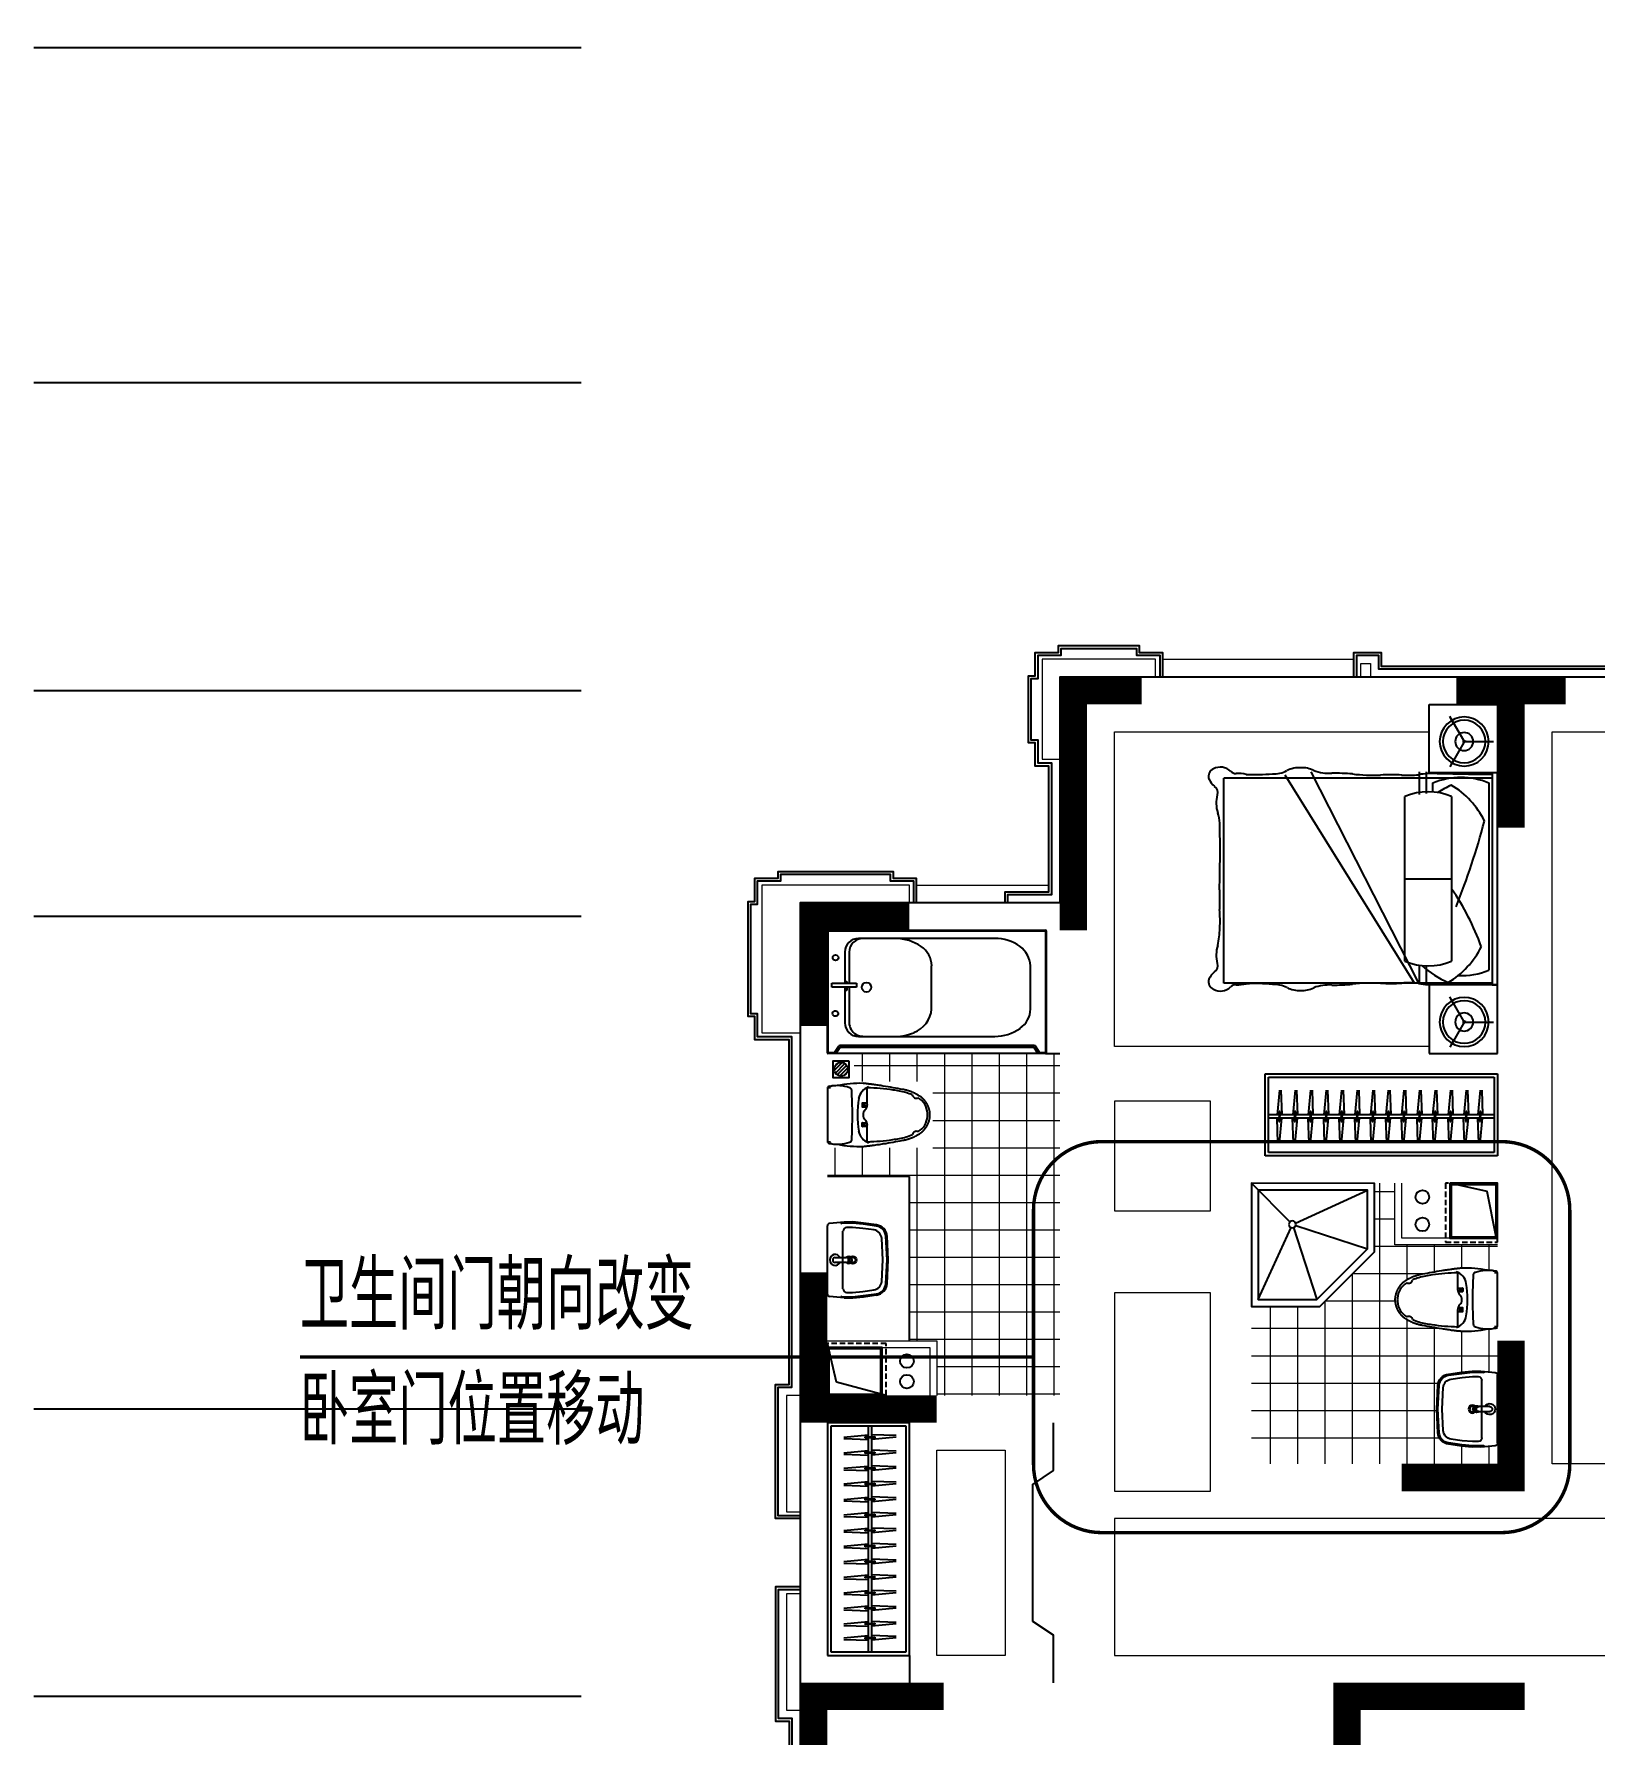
# Model space of a CAD drawing. Extents: x 1117549 to 1295333, y -232649 to -190649.
# Drawn here: x 1218378 to 1229784, y -213042 to -200617 of the extents above; entities that cross this region are included whole.
import ezdxf

# ---------------------------------------------------------------- set-up
doc = ezdxf.new("R2010")
doc.units = 0
doc.header["$LTSCALE"] = 1000
doc.header["$MEASUREMENT"] = 0
doc.linetypes.add('ACO-DASHED', pattern=[3, 2, -1])
doc.linetypes.add('DASH', pattern=[0.35, 0.25, -0.1])
doc.layers.get('0').update_dxf_attribs({"linetype": 'CONTINUOUS'})
for name, color, linetype in [('A-Bath', 185, 'CONTINUOUS'), ('A-Furniture', 252, 'CONTINUOUS'), ('A-Insulatinglayer', 11, 'CONTINUOUS'), ('A-Others', 45, 'ACO-DASHED'), ('A-Plumbing', 4, 'CONTINUOUS'), ('A-Section', 2, 'CONTINUOUS'), ('AXIS', 3, 'CONTINUOUS'), ('图层1', 6, 'CONTINUOUS')]:
    doc.layers.add(name, color=color, linetype=linetype)
for name, color, linetype, lineweight in [('A-Sill', 135, 'CONTINUOUS', 0), ('A-Wall-2', 123, 'CONTINUOUS', 15), ('剪力墙', 252, 'CONTINUOUS', 0), ('砌块', 31, 'CONTINUOUS', 0), ('铺地', 147, 'CONTINUOUS', 0)]:
    doc.layers.add(name, color=color, linetype=linetype, lineweight=lineweight)
doc.styles.get("Standard").update_dxf_attribs({"font": 'GBENOR', "bigfont": 'GBCBIG'})

# ---------------------------------------------------------------- blocks, each defined once
blk = doc.blocks.new('ertuyo0')
at = {"layer": '剪力墙', "const_width": 200}
for points in [[(1357842, -354260), (1357342, -354260), (1357342, -356010)], [(1360542, -354260), (1360542, -355260)], [(1356142, -355910), (1355442, -355910), (1355442, -356710)], [(1356042, -359510), (1356342, -359510), (1355442, -359510), (1355442, -358510)], [(1359742, -360010), (1360542, -360010), (1360542, -359010)], [(1356392, -361610), (1356042, -361610), (1355442, -361610), (1355442, -362610)], [(1360642, -361610), (1359342, -361610), (1359342, -362610)]]:
    blk.add_lwpolyline(points, dxfattribs=at)
at = {"layer": '剪力墙'}
blk.add_lwpolyline([(1360142, -354260, 200, 200, 0), (1360542, -354260, 200, 200, 0), (1360942, -354260, 200, 200, 0)], format="xyseb", dxfattribs=at)
blk = doc.blocks.new('A-Bed room-Clothespress-b')
at = {"layer": 'A-Furniture', "color": 0, "linetype": 'ByBlock', "lineweight": -2}
for p, q in [((0, -1700, 0), (0, 0)), ((0, 0), (600, 0)), ((600, 0), (600, -1700, 0)), ((25, -1675, 0), (25, -25)), ((25, -25), (575, -25)), ((97, -94), (277, -88)), ((97, -105), (276, -122)), ((324, -103), (252, -101)), ((252, -101), (252, -109)), ((252, -109), (324, -111)), ((276, -1675, 0), (276, -25)), ((300, -1675, 0), (300, -25)), ((480, -116), (300, -123)), ((480, -106), (301, -88)), ((324, -111), (324, -103)), ((575, -25), (575, -1675, 0)), ((97, -208), (277, -201)), ((97, -219), (276, -236)), ((324, -216), (252, -214)), ((252, -214), (252, -222)), ((252, -222), (324, -225)), ((480, -230), (300, -237)), ((480, -219), (301, -202)), ((324, -225), (324, -216)), ((97, -322), (277, -315)), ((97, -332), (276, -350)), ((324, -330), (252, -328)), ((252, -328), (252, -336)), ((252, -336), (324, -338)), ((480, -344), (300, -350)), ((480, -333), (301, -316)), ((324, -338), (324, -330)), ((97, -435), (277, -429)), ((97, -446), (276, -463)), ((324, -444), (252, -442)), ((252, -442), (252, -450)), ((252, -450), (324, -452)), ((480, -457), (300, -464)), ((480, -447), (301, -429)), ((324, -452), (324, -444)), ((97, -549), (277, -542)), ((97, -560), (276, -577)), ((324, -557), (252, -555)), ((252, -555), (252, -563)), ((252, -563), (324, -566)), ((480, -571), (300, -578)), ((480, -560), (301, -543)), ((324, -566), (324, -557)), ((97, -663), (277, -656)), ((97, -673), (276, -691)), ((324, -671), (252, -669)), ((252, -669), (252, -677)), ((252, -677), (324, -679)), ((480, -685), (300, -691)), ((480, -674), (301, -657)), ((324, -679), (324, -671)), ((97, -776), (277, -770)), ((97, -787), (276, -804)), ((324, -785), (252, -783)), ((252, -783), (252, -791)), ((252, -791), (324, -793)), ((480, -798), (300, -805)), ((480, -788), (301, -770)), ((324, -793), (324, -785)), ((97, -890), (277, -883)), ((97, -901), (276, -918)), ((324, -898), (252, -896)), ((252, -896), (252, -904)), ((252, -904), (324, -907)), ((480, -912), (300, -919)), ((480, -901), (301, -884)), ((324, -907), (324, -898)), ((97, -1004), (277, -997)), ((97, -1015), (276, -1032)), ((97, -1118), (277, -1111)), ((324, -1012), (252, -1010)), ((252, -1010), (252, -1018)), ((252, -1018), (324, -1020)), ((480, -1026), (300, -1032)), ((480, -1015), (301, -998)), ((480, -1129), (301, -1112)), ((324, -1020), (324, -1012)), ((97, -1128), (276, -1146)), ((97, -1231), (277, -1225)), ((97, -1242), (276, -1259)), ((324, -1126), (252, -1124)), ((252, -1124), (252, -1132)), ((252, -1132), (324, -1134)), ((324, -1240), (252, -1237)), ((252, -1237), (252, -1246)), ((480, -1140), (300, -1146)), ((480, -1243), (301, -1225)), ((324, -1134), (324, -1126)), ((324, -1248), (324, -1240)), ((97, -1345), (277, -1338)), ((97, -1356), (276, -1373)), ((252, -1246), (324, -1248)), ((324, -1353), (252, -1351)), ((252, -1351), (252, -1359)), ((252, -1359), (324, -1361)), ((480, -1253), (300, -1260)), ((480, -1356), (301, -1339)), ((324, -1361), (324, -1353)), ((97, -1459), (277, -1452)), ((97, -1469), (276, -1487)), ((324, -1467), (252, -1465)), ((252, -1465), (252, -1473)), ((252, -1473), (324, -1475)), ((480, -1367), (300, -1374)), ((480, -1481), (300, -1487)), ((480, -1470), (301, -1453)), ((324, -1475), (324, -1467)), ((97, -1562), (277, -1555)), ((97, -1572), (276, -1590)), ((324, -1570), (252, -1568)), ((252, -1568), (252, -1576)), ((252, -1576), (324, -1578)), ((480, -1584), (300, -1590)), ((480, -1573), (301, -1556)), ((324, -1578), (324, -1570)), ((600, -1700, 0), (0, -1700, 0)), ((575, -1675, 0), (25, -1675, 0))]:
    blk.add_line(p, q, dxfattribs=at)
blk = doc.blocks.new('A-Lavatory-Bathtub-1250x900')
at = {"layer": 'A-Bath', "linetype": 'ByBlock'}
for p, q in [((342, -2002), (342, -1112)), ((347, -1107), (1937, -1107)), ((347, -1112), (1937, -1112)), ((347, -2002), (347, -1112)), ((1937, -1112), (1937, -2002)), ((1942, -1112), (1942, -2002)), ((1566, -1167), (570, -1167)), ((469, -1267), (469, -1494)), ((501, -1267), (501, -1494)), ((469, -1483), (485, -1483)), ((1104, -1683), (1104, -1367)), ((1827, -1683), (1827, -1367)), ((375, -1524), (375, -1494)), ((375, -1494), (554, -1494)), ((554, -1524), (375, -1524)), ((469, -1524), (469, -1783)), ((485, -1547), (469, -1548)), ((501, -1524), (501, -1783)), ((554, -1494), (554, -1524)), ((424, -1957), (388, -2007)), ((436, -1965), (406, -2007)), ((1855, -1950), (436, -1950)), ((1853, -1965), (436, -1965)), ((570, -1883), (1566, -1883)), ((1880, -2007), (1853, -1965)), ((1898, -2007), (1864, -1955)), ((391, -2002), (347, -2002)), ((1937, -2007), (347, -2007)), ((1937, -2002), (1895, -2002))]:
    blk.add_line(p, q, dxfattribs=at)
for centre, radius, start, end in [((347, -1112), 5, 90, 180), ((1937, -1112), 5, 0, 90), ((570, -1267), 100, 90, 179.8855), ((601, -1267), 99.4, 134.7703, 180.1279), ((607, -1280), 113, 92.4872, 132.2244), ((835, -1511), 344, 56.0618, 88.7863), ((929, -1371), 176, 1.25, 55.7663), ((1572, -1468), 301, 53.6031, 91.2806), ((1629, -1383), 199, 4.6746, 52.2164), ((191, -1515), 296, 4.0735, 6.2142), ((191, -1515), 296, 353.7858, 358.2554), ((901, -1665), 204, 290.8165, 354.9794), ((1653, -1680), 174, 304.0814, 359.0275), ((569, -1783), 100, 180, 270.1145), ((607, -1779), 106, 181.9028, 238.2969), ((844, -1557), 326, 269.7631, 293.3954), ((1568, -1570), 313, 269.4771, 305.6392), ((436, -1965), 15.1, 90.5998, 144.7623), ((436, -1965), 0.131, 96.5775, 147.266), ((599, -1792), 90.1, 238.2969, 271.8118), ((1854, -1965), 14.3, 45.0732, 84.4612), ((347, -2002), 5, 180, 270), ((1937, -2002), 5, 270, 0)]:
    blk.add_arc(centre, radius, start, end, dxfattribs=at)
for centre, major_axis in [((402, -1308), (-20.6, 0)), ((628, -1524), (-35, 0)), ((401, -1716), (20.4, -2))]:
    blk.add_ellipse(centre, major_axis=major_axis, ratio=1, dxfattribs=at)
blk = doc.blocks.new('A-Lavatory-Closestool-b')
at = {"layer": 'A-Bath'}
for p, q in [((0, 194), (0, -194)), ((266, 230), (262, 231)), ((269, 230), (266, 230)), ((273, 229), (269, 230)), ((277, 229), (273, 229)), ((281, 229), (277, 229)), ((285, 228), (281, 229)), ((288, 228), (285, 228)), ((292, 227), (288, 228)), ((298, 227), (292, 227)), ((292, 78, 0), (292, 198, 0)), ((303, 226), (298, 227)), ((301, 204, 0), (301, 197, 0)), ((308, 225), (303, 226)), ((314, 225), (308, 225)), ((319, 224), (314, 225)), ((325, 223), (319, 224)), ((330, 222), (325, 223)), ((336, 222), (330, 222)), ((345, 220), (336, 222)), ((354, 219), (345, 220)), ((363, 218), (354, 219)), ((372, 217), (363, 218)), ((381, 215), (372, 217)), ((390, 214), (381, 215)), ((399, 213), (390, 214)), ((408, 211), (399, 213)), ((426, 208), (408, 211)), ((444, 205), (426, 208)), ((462, 202), (444, 205)), ((480, 199), (462, 202)), ((497, 196), (480, 199)), ((515, 193), (497, 196)), ((533, 189), (515, 193)), ((551, 186), (533, 189)), ((557, 185), (551, 186)), ((563, 184), (557, 185)), ((568, 183), (563, 184)), ((572, 182), (568, 183)), ((576, 181), (572, 182)), ((580, 180), (576, 181)), ((583, 179), (580, 180)), ((586, 178), (583, 179)), ((589, 177), (586, 178)), ((591, 176), (589, 177)), ((594, 176), (591, 176)), ((596, 175), (594, 176)), ((599, 174), (596, 175)), ((601, 173), (599, 174)), ((603, 173), (601, 173)), ((605, 172), (603, 173)), ((608, 171), (605, 172)), ((610, 170), (608, 171)), ((612, 169), (610, 170)), ((614, 169), (612, 169)), ((617, 168), (614, 169)), ((619, 167), (617, 168)), ((621, 166), (619, 167)), ((623, 165), (621, 166)), ((625, 164), (623, 165)), ((627, 163), (625, 164)), ((630, 162), (627, 163)), ((632, 161), (630, 162)), ((634, 160), (632, 161)), ((637, 159), (634, 160)), ((639, 158), (637, 159)), ((642, 156), (639, 158)), ((644, 155), (642, 156)), ((647, 153), (644, 155)), ((650, 152), (647, 153)), ((654, 150), (650, 152)), ((658, 147), (654, 150)), ((662, 145), (658, 147)), ((667, 142), (662, 145)), ((673, 138), (667, 142)), ((675, 137), (673, 138)), ((677, 136), (675, 137)), ((678, 135), (677, 136)), ((680, 134), (678, 135)), ((681, 133), (680, 134)), ((682, 133), (681, 133)), ((683, 132), (682, 133)), ((684, 131), (683, 132)), ((685, 131), (684, 131)), ((685, 130), (685, 131)), ((686, 129), (685, 130)), ((687, 129), (686, 129)), ((688, 128), (687, 129)), ((689, 127), (688, 128)), ((688, 128), (688, 128)), ((690, 127), (689, 127)), ((690, 126), (690, 127)), ((691, 126), (690, 126)), ((692, 125), (691, 126)), ((693, 124), (692, 125)), ((692, 125), (692, 125)), ((254, 85, 0), (254, 61, 0)), ((292, 86, 0), (255, 86, 0)), ((255, 60, 0), (290, 60, 0)), ((694, 124), (693, 124)), ((694, 123), (694, 124)), ((695, 122), (694, 123)), ((696, 121), (695, 122)), ((695, 122), (695, 122)), ((697, 121), (696, 121)), ((697, 120), (697, 121)), ((698, 120), (697, 120)), ((699, 119), (698, 120)), ((699, 118), (699, 119)), ((700, 117), (699, 118)), ((701, 117), (700, 117)), ((702, 116), (701, 117)), ((703, 115), (702, 116)), ((703, 114), (703, 115)), ((705, 113), (703, 114)), ((706, 111), (705, 113)), ((707, 110), (706, 111)), ((709, 108), (707, 110)), ((710, 106), (709, 108)), ((712, 105), (710, 106)), ((713, 103), (712, 105)), ((714, 102), (713, 103)), ((715, 101), (714, 102)), ((716, 100), (715, 101)), ((717, 99), (716, 100)), ((718, 98), (717, 99)), ((718, 97), (718, 98)), ((719, 96), (718, 97)), ((719, 95), (719, 96)), ((720, 94), (719, 95)), ((721, 94), (720, 94)), ((721, 93), (721, 94)), ((722, 92), (721, 93)), ((722, 91), (722, 92)), ((723, 91), (722, 91)), ((723, 90), (723, 91)), ((724, 89), (723, 90)), ((724, 88), (724, 89)), ((725, 88), (724, 88)), ((725, 87), (725, 88)), ((726, 86), (725, 87)), ((726, 85), (726, 86)), ((727, 84), (726, 85)), ((726, 85), (726, 85)), ((727, 83), (727, 84)), ((728, 82), (727, 83)), ((728, 81), (728, 82)), ((729, 81), (728, 81)), ((729, 80), (729, 81)), ((730, 79), (729, 80)), ((730, 78), (730, 79)), ((731, 77), (730, 78)), ((732, 75), (731, 77)), ((732, 74), (732, 75)), ((733, 72), (732, 74)), ((734, 71), (733, 72)), ((735, 69), (734, 71)), ((736, 66), (735, 69)), ((737, 64), (736, 66)), ((737, 63), (737, 64)), ((738, 61), (737, 63)), ((739, 60), (738, 61)), ((739, 58), (739, 60)), ((740, 57), (739, 58)), ((740, 56), (740, 57)), ((740, 55), (740, 56)), ((741, 54), (740, 55)), ((741, 53), (741, 54)), ((741, 52), (741, 53)), ((741, 53), (741, 53)), ((742, 51), (741, 52)), ((742, 50), (742, 51)), ((742, 49), (742, 50)), ((743, 48), (742, 49)), ((743, 47), (743, 48)), ((743, 46), (743, 47)), ((744, 45), (743, 46)), ((744, 44), (744, 45)), ((744, 42), (744, 44)), ((745, 41), (744, 42)), ((745, 39), (745, 41)), ((746, 37), (745, 39)), ((746, 34), (746, 37)), ((747, 32), (746, 34)), ((747, 30), (747, 32)), ((747, 28), (747, 30)), ((748, 27), (747, 28)), ((748, 25), (748, 27)), ((748, 24), (748, 25)), ((748, 23), (748, 24)), ((748, 22), (748, 23)), ((749, 21), (748, 22)), ((749, 20), (749, 21)), ((749, 19), (749, 20)), ((749, 18), (749, 19)), ((749, 17), (749, 18)), ((749, 16), (749, 17)), ((749, 15), (749, 16)), ((749, 14), (749, 15)), ((749, 12), (749, 14)), ((749, 11), (749, 12)), ((750, 9), (749, 11)), ((750, 8), (750, 9)), ((750, 6), (750, 8)), ((750, 3), (750, 6)), ((750, 1), (750, 3)), ((750, -2), (750, 1)), ((255, -84, 0), (255, -59, 0)), ((256, -58, 0), (289, -58, 0)), ((292, -85, 0), (256, -85, 0)), ((292, -196, 0), (292, -77, 0)), ((691, -125), (692, -124)), ((692, -124), (692, -123)), ((692, -123), (693, -123)), ((693, -123), (694, -122)), ((694, -122), (695, -121)), ((694, -122), (694, -122)), ((695, -121), (696, -121)), ((696, -121), (696, -120)), ((696, -120), (697, -120)), ((697, -119), (698, -118)), ((697, -120), (697, -119)), ((698, -118), (699, -118)), ((699, -118), (700, -117)), ((700, -117), (700, -116)), ((700, -116), (701, -116)), ((701, -116), (702, -115)), ((702, -115), (703, -114)), ((703, -114), (704, -113)), ((704, -113), (705, -112)), ((705, -112), (706, -110)), ((706, -110), (707, -109)), ((707, -109), (709, -107)), ((709, -107), (711, -105)), ((711, -105), (712, -103)), ((712, -103), (713, -102)), ((713, -102), (714, -101)), ((714, -101), (715, -99)), ((715, -99), (716, -98)), ((716, -98), (717, -97)), ((717, -97), (718, -96)), ((718, -96), (719, -95)), ((718, -96), (718, -96)), ((719, -95), (720, -94)), ((720, -94), (720, -93)), ((721, -92), (722, -91)), ((721, -92), (721, -92)), ((722, -90), (723, -89)), ((722, -91), (722, -90)), ((723, -89), (724, -88)), ((723, -89), (723, -89)), ((724, -87), (725, -86)), ((724, -88), (724, -87)), ((725, -86), (726, -85)), ((725, -86), (725, -86)), ((726, -84), (727, -83)), ((726, -85), (726, -84)), ((727, -83), (728, -82)), ((727, -83), (727, -83)), ((728, -80), (729, -79)), ((728, -81), (728, -80)), ((728, -82), (728, -81)), ((729, -78), (730, -77)), ((729, -79), (729, -78)), ((730, -76), (731, -75)), ((730, -77), (730, -76)), ((731, -75), (732, -74)), ((732, -73), (733, -71)), ((732, -73), (733, -72)), ((732, -74), (732, -73)), ((733, -71), (734, -69)), ((734, -69), (735, -67)), ((735, -67), (736, -65)), ((736, -65), (737, -63)), ((737, -61), (738, -60)), ((737, -63), (737, -61)), ((738, -60), (739, -58)), ((739, -57), (740, -56)), ((739, -58), (739, -57)), ((740, -54), (741, -53)), ((740, -55), (740, -54)), ((740, -56), (740, -55)), ((741, -52), (741, -51)), ((741, -51), (742, -51)), ((741, -53), (741, -52)), ((742, -48), (743, -47)), ((742, -49), (742, -48)), ((742, -50), (742, -49)), ((742, -51), (742, -50)), ((743, -45), (744, -44)), ((743, -46), (743, -45)), ((743, -47), (743, -46)), ((744, -41), (745, -39)), ((744, -43), (744, -41)), ((744, -44), (744, -43)), ((745, -38), (746, -35)), ((745, -39), (745, -38)), ((746, -33), (747, -31)), ((746, -35), (746, -33)), ((747, -27), (748, -26)), ((747, -29), (747, -27)), ((747, -31), (747, -29)), ((748, -21), (749, -20)), ((748, -22), (748, -21)), ((748, -23), (748, -22)), ((748, -24), (748, -23)), ((748, -26), (748, -24)), ((749, -10), (750, -8)), ((749, -11), (749, -10)), ((749, -12), (749, -11)), ((749, -13), (749, -12)), ((749, -15), (749, -13)), ((749, -16), (749, -15)), ((749, -17), (749, -16)), ((749, -18), (749, -17)), ((749, -19), (749, -18)), ((749, -20), (749, -19)), ((750, -4), (750, -2)), ((750, -6), (750, -4)), ((750, -8), (750, -6)), ((262, -230), (266, -230)), ((266, -230), (270, -229)), ((270, -229), (274, -229)), ((274, -229), (277, -228)), ((277, -228), (281, -228)), ((281, -228), (285, -228)), ((285, -228), (289, -227)), ((289, -227), (293, -227)), ((293, -227), (298, -226)), ((298, -226), (303, -225)), ((302, -195, 0), (302, -204, 0)), ((303, -225), (309, -225)), ((309, -225), (314, -224)), ((314, -224), (320, -223)), ((320, -223), (325, -223)), ((325, -223), (331, -222)), ((331, -222), (336, -221)), ((336, -221), (345, -220)), ((345, -220), (354, -219)), ((354, -219), (363, -217)), ((363, -217), (372, -216)), ((372, -216), (382, -215)), ((382, -215), (391, -213)), ((391, -213), (400, -212)), ((400, -212), (409, -210)), ((409, -210), (427, -208)), ((427, -208), (444, -205)), ((444, -205), (462, -201)), ((462, -201), (480, -198)), ((480, -198), (498, -195)), ((498, -195), (516, -192)), ((516, -192), (533, -189)), ((533, -189), (551, -185)), ((551, -185), (558, -184)), ((558, -184), (563, -183)), ((563, -183), (568, -182)), ((568, -182), (573, -181)), ((573, -181), (577, -180)), ((577, -180), (580, -179)), ((580, -179), (583, -178)), ((583, -178), (586, -177)), ((586, -177), (589, -176)), ((589, -176), (592, -175)), ((592, -175), (594, -175)), ((594, -175), (597, -174)), ((597, -174), (599, -173)), ((599, -173), (601, -172)), ((601, -172), (604, -172)), ((604, -172), (606, -171)), ((606, -171), (608, -170)), ((608, -170), (610, -169)), ((610, -169), (612, -168)), ((612, -168), (615, -168)), ((615, -168), (617, -167)), ((617, -167), (619, -166)), ((619, -166), (621, -165)), ((621, -165), (623, -164)), ((623, -164), (626, -163)), ((626, -163), (628, -162)), ((628, -162), (630, -161)), ((630, -161), (632, -160)), ((632, -160), (634, -159)), ((634, -159), (637, -158)), ((637, -158), (639, -157)), ((639, -157), (642, -155)), ((642, -155), (645, -154)), ((645, -154), (647, -152)), ((647, -152), (651, -151)), ((651, -151), (654, -149)), ((654, -149), (658, -146)), ((658, -146), (663, -144)), ((663, -144), (668, -141)), ((668, -141), (673, -137)), ((673, -137), (675, -136)), ((675, -136), (677, -135)), ((677, -135), (679, -134)), ((679, -134), (680, -133)), ((680, -133), (681, -132)), ((681, -132), (682, -131)), ((682, -131), (683, -131)), ((683, -131), (684, -130)), ((684, -130), (685, -129)), ((685, -129), (686, -129)), ((686, -129), (686, -128)), ((686, -128), (687, -128)), ((687, -128), (688, -127)), ((688, -127), (689, -127)), ((689, -127), (689, -126)), ((689, -126), (690, -126)), ((690, -126), (691, -125)), ((691, -125), (691, -125))]:
    blk.add_line(p, q, dxfattribs=at)
for centre, radius in [((267, 73, 0), 8.36), ((267, -71, 0), 8.27)]:
    blk.add_circle(centre, radius, dxfattribs=at)
for centre, radius, start, end in [((17, 192), 17.1, 87.0933, 174.9526), ((32, 192, 0), 17.1, 87.0933, 180.0484), ((71, -68, 0), 282, 71.2356, 100.886), ((71, -68), 282, 89.8232, 100.886), ((243, -654), 885, 88.7599, 101.1204), ((160, 182, 0), 17.1, 3.2813, 85.0279), ((-3061, -3, 0), 3244, 0.0483, 3.2813), ((336, 101, 0), 109, 108.4881, 170.4262), ((269, -1205, 0), 1403, 81.2836, 89.0717), ((269, -1205, 0), 1403, 79.4082, 81.2836), ((444, -270, 0), 452, 67.0019, 79.4082), ((650, 153, 0), 30.5, 193.9308, 293.82), ((589, 2, 0), 144, 4.6443, 59.0372), ((-3061, -3, 0), 3244, 356.8154, 0.0484), ((920, 1, 0), 701, 170.2923, 189.8044), ((255, 85, 0), 1.04, 90.0484, 180.0484), ((255, 61, 0), 1.04, 180.0484, 270.0484), ((312, 1, 0), 51.3, 136.2115, 223.8852), ((232, 78, 0), 60.6, 316.2115, 0.0484), ((589, 2, 0), 144, 359.9089, 4.6443), ((589, 1, 0), 144, 355.0318, 0.1878), ((336, -100, 0), 109, 189.6705, 251.6086), ((256, -59, 0), 1.04, 90.0484, 180.0484), ((256, -84, 0), 1.04, 180.0484, 270.0484), ((232, -77, 0), 60.6, 0.0484, 43.8852), ((651, -150, 0), 30.5, 66.2767, 166.1659), ((589, 1, 0), 144, 301.0595, 355.4524), ((17, -192), 17.1, 185.1442, 273.0034), ((32, -192, 0), 17.1, 180.0484, 273.0034), ((71, 68, 0), 282, 259.2107, 288.8611), ((71, 68), 282, 259.2107, 270.2735), ((242, 654), 885, 258.9763, 271.3367), ((161, -182, 0), 17.1, 275.0688, 356.8154), ((267, 1207, 0), 1403, 271.025, 278.629), ((267, 1207, 0), 1403, 278.629, 280.6885), ((444, 272, 0), 452, 280.6885, 293.0948)]:
    blk.add_arc(centre, radius, start, end, dxfattribs=at)
blk = doc.blocks.new('A-Lavatory-Washbowl-d')
at = {"layer": 'A-Bath'}
for p, q in [((-250, 0), (250, 0)), ((-277, -123), (-278, -185)), ((-277, -123), (-267, -16)), ((-267, -106), (-269, -184)), ((-211, -114), (211, -114)), ((-18, -137), (-18, -57)), ((18, -57), (18, -137)), ((277, -123), (267, -16)), ((269, -184), (267, -106)), ((278, -185), (277, -123)), ((-278, -185), (-270, -263)), ((-269, -184), (-261, -262)), ((-238, -141), (-238, -183)), ((-238, -183), (-231, -259)), ((231, -259), (238, -183)), ((238, -183), (238, -141)), ((261, -262), (269, -184)), ((270, -263), (278, -185)), ((-270, -263), (-256, -359)), ((-261, -262), (-247, -358)), ((-231, -259), (-219, -341)), ((219, -341), (231, -259)), ((247, -358), (261, -262)), ((256, -359), (270, -263)), ((-173, -427), (0, -436)), ((-173, -436), (0, -444)), ((-157, -397), (0, -405)), ((0, -405), (157, -397)), ((0, -436), (173, -427)), ((0, -444), (173, -436))]:
    blk.add_line(p, q, dxfattribs=at)
for radius in [28.6, 19.8]:
    blk.add_circle((0, -185), radius, dxfattribs=at)
for centre, radius, start, end in [((-275, -106), 8.8, 359.571, 84.8181), ((-250, -18), 17.6, 90, 174.8181), ((-211, -141), 26.4, 90, 179.571), ((0, -57), 40, 296.7437, 243.2563), ((0, -57), 18, 0, 180), ((211, -141), 26.4, 0.429, 90), ((250, -18), 17.6, 5.1819, 90), ((275, -106), 8.8, 95.1819, 180.429), ((0, -155), 25, 134.7762, 42.7421), ((0, -137), 18, 180, 0), ((-169, -348), 88, 187.2421, 267.2561), ((-169, -348), 79.2, 187.2421, 267.2561), ((-154, -331), 66, 188.2775, 267.2561), ((154, -331), 66, 272.7439, 351.7186), ((169, -348), 79.3, 272.8009, 352.815), ((169, -348), 88, 272.7439, 352.7579)]:
    blk.add_arc(centre, radius, start, end, dxfattribs=at)
blk = doc.blocks.new('A-Lavatory-The floor drain-b')
at = {"layer": 'A-Plumbing'}
h = blk.add_hatch(dxfattribs=at)
h.set_pattern_fill('ANSI31', color=251, scale=150, style=0)
h.paths.add_polyline_path([(-50, 0, 1), (50, 0, 1)])
blk.add_lwpolyline([(60, 60), (-60, 60), (-60, -60), (60, -60)], close=True, dxfattribs=at)
blk.add_circle((0, 0), 50, dxfattribs=at)
blk = doc.blocks.new('A-Lavatory-Shower-900x900b')
at = {"layer": 'A-Bath'}
for p, q in [((282, -282), (0, 0)), ((850, -50), (323, -290)), ((290, -323), (50, -850)), ((308, -324), (479, -850)), ((324, -308), (850, -479))]:
    blk.add_line(p, q, dxfattribs=at)
for points in [[(900, -500), (500, -900), (0, -900), (0, 0), (900, 0)], [(850, -479), (479, -850), (50, -850), (50, -50), (850, -50)]]:
    blk.add_lwpolyline(points, close=True, dxfattribs=at)
blk.add_circle((300, -300), 25, dxfattribs=at)
blk = doc.blocks.new('A-Bed room-Bed-1500x2000e')
at = {"layer": 'A-Furniture', "color": 0, "linetype": 'ByBlock', "lineweight": -2}
for p, q in [((500, 1275), (0, 1275)), ((0, 1275), (0, 775)), ((500, 775), (500, 1275)), ((322, 1181), (350, 1230)), ((88, 1046), (31, 1046)), ((322, 911), (350, 862)), ((0, 775), (500, 775)), ((40, 775), (0, 775)), ((0, 775), (0, -775)), ((40, -775), (40, 775)), ((40, 763), (2001, 763)), ((40, 763), (2001, 763)), ((520, 763), (520, 640)), ((571, 763), (571, 631)), ((575, 763), (1364, -783)), ((608, 763), (1552, -757)), ((2001, 763), (2001, -737)), ((63, -701), (63, 666)), ((336, -603), (336, 602)), ((678, 602), (678, -603)), ((678, 0), (336, 0)), ((571, -616), (571, -783)), ((40, -737), (2001, -737)), ((473, -636), (473, -701)), ((520, -625), (520, -783)), ((0, -775), (500, -775)), ((0, -1275), (0, -775)), ((0, -775), (40, -775)), ((322, -869), (350, -820)), ((500, -775), (500, -1275)), ((88, -1004), (31, -1004)), ((322, -1139), (350, -1188)), ((500, -1275), (0, -1275))]:
    blk.add_line(p, q, dxfattribs=at)
at = {"layer": 'A-Furniture', "color": 0, "linetype": 'ByBlock', "lineweight": -2, "ltscale": 0.5}
for p, q in [((238, 1036), (350, 1230)), ((256, 1046), (31, 1046)), ((238, 1056), (350, 862)), ((238, -1014), (350, -820)), ((238, -994), (350, -1188)), ((256, -1004), (31, -1004))]:
    blk.add_line(p, q, dxfattribs=at)
at = {"layer": 'A-Furniture', "color": 0, "linetype": 'ByBlock', "lineweight": -2}
for centre, radius, start, end in [((160, -2173), 2940, 88.9884, 92.3384), ((690, 211), 638, 120.9997, 153.5912), ((775, -20627), 21401, 90.8957, 91.5076), ((58, 72), 749, 48.5378, 66.1653), ((481, 189), 584, 80.4669, 93.9633), ((656, 1566), 806, 264.4085, 273.218), ((778, -749), 1513, 87.0776, 92.9224), ((909, 2070), 1309, 267.6419, 276.6698), ((1221, -1500), 2276, 90.2505, 94.0312), ((1226, 1130), 355, 267.672, 289.3936), ((1431, 624), 192, 87.3508, 116.953), ((1447, 606), 210, 63.8724, 92.0368), ((1636, 980), 209, 242.5424, 272.8438), ((1770, 1925), 1160, 263.88, 273.3505), ((1911, 373), 401, 89.9364, 100.5147), ((1913, 828), 54.9, 268.5556, 316.2435), ((2026, 714), 106, 61.2787, 134.2159), ((2052, 751), 61.8, 342.9418, 65.3448), ((268, 168), 539, 87.8976, 112.3788), ((507, 187), 449, 67.6212, 112.3788), ((2099, 635), 53.6, 124.1356, 199.7689), ((1984, 789), 138, 308.044, 336.2939), ((1821, 556), 236, 342.8192, 15.0013), ((1826, 1108), 1814, 199.7745, 214.8201), ((2837, 327), 807, 168.6452, 177.6232), ((2963, 305), 934, 176.5835, 185.0474), ((5181, -1764), 5259, 158.0356, 165.2175), ((1221, 199), 813, 356.6723, 1.7242), ((1221, 104), 813, 358.2758, 3.3277), ((11864, -204), 9835, 178.3485, 181.1907), ((667, -139), 638, 206.4088, 239.0003), ((2330, -387), 300, 183.9579, 198.6948), ((1821, -553), 236, 344.9987, 17.1808), ((507, -188), 449, 247.6212, 292.3788), ((2099, -632), 53.6, 160.2311, 235.8644), ((268, -202), 539, 247.6212, 292.3788), ((35, 0), 749, 293.8347, 302.5362), ((1984, -786), 138, 23.7061, 51.956), ((2052, -748), 61.8, 294.6552, 17.0582), ((160, 2176), 2940, 267.6616, 271.0116), ((775, 20630), 21401, 268.4924, 269.1043), ((481, -186), 584, 266.0367, 279.5331), ((656, -1563), 806, 86.782, 95.5915), ((778, 752), 1513, 267.0776, 272.9224), ((909, -2067), 1309, 83.3302, 92.3581), ((1221, 1503), 2276, 265.9688, 269.7495), ((1226, -1127), 355, 70.6064, 92.328), ((1431, -621), 192, 243.047, 272.6492), ((1447, -603), 210, 267.9632, 296.1276), ((1636, -977), 209, 87.1562, 117.4576), ((1770, -1922), 1160, 86.6495, 96.12), ((1911, -370), 401, 259.4853, 270.0636), ((1913, -825), 54.9, 43.7565, 91.4444), ((2026, -711), 106, 225.7841, 298.7213)]:
    blk.add_arc(centre, radius, start, end, dxfattribs=at)
at = {"layer": 'A-Furniture', "color": 0, "linetype": 'ByBlock', "lineweight": -2, "ltscale": 0.02, "extrusion": (0, 0, -1)}
for centre in [(244, 1046), (244, -1004)]:
    blk.add_ellipse(centre, major_axis=(-127, 127), ratio=1, start_param=1.570796326794896, end_param=7.853981633974483, dxfattribs=at)
at = {"layer": 'A-Furniture', "color": 0, "linetype": 'ByBlock', "lineweight": -2, "ltscale": 0.5, "extrusion": (0, 0, -1)}
for centre, major_axis in [((244, 1046), (-110, 110)), ((244, 1046), (-46.7, 46.7)), ((244, -1004), (-110, 110)), ((244, -1004), (-46.7, 46.7))]:
    blk.add_ellipse(centre, major_axis=major_axis, ratio=1, start_param=1.570796326794896, end_param=7.853981633974483, dxfattribs=at)

msp = doc.modelspace()

# ---------------------------------------------------------------- hatches: boundary and pattern name
at = {"layer": '铺地'}
h = msp.add_hatch(dxfattribs=at)
h.set_pattern_fill('_USER', color=138, scale=200, style=0, double=1, pattern_type=0)
h.set_pattern_definition([(0, (-131363.61, 148843.18), (0, 200), []), (90, (-131363.61, 148843.18), (-200, 1e-14), [])])
h.paths.add_polyline_path([(1224950, -208758), (1224179, -208758), (1224179, -208967), (1224779, -208967), (1224779, -210167), (1224979, -210167), (1224979, -210567), (1225879, -210567), (1225879, -208067), (1224375, -208067), (1224375, -208272), (1224950, -208272)])
h = msp.add_hatch(dxfattribs=at)
h.set_pattern_fill('_USER', color=138, scale=200, style=0, double=1, pattern_type=0)
h.set_pattern_definition([(0, (-55782.23, 41923.18), (0, 200), []), (90, (-55782.23, 41923.18), (-200, 1e-14), [])])
h.paths.add_polyline_path([(1229078, -209671), (1229040, -209655), (1229008, -209653), (1228817, -209637), (1228617, -209665), (1228554, -209677), (1228416, -209723), (1228329, -209875), (1228419, -210013), (1228617, -210069), (1228798, -210095), (1228817, -210097), (1229007, -210081), (1229034, -210080), (1229061, -210076), (1229073, -210072), (1229079, -210060)])
edge = h.paths.add_edge_path()
edge.add_line((1229079, -210417), (1229079, -209467))
edge.add_line((1229079, -209467), (1228329, -209467))
edge.add_line((1228329, -209467), (1228329, -209017))
edge.add_line((1228329, -209017), (1228179, -209017))
edge.add_line((1228179, -209017), (1228179, -209517))
edge.add_line((1228179, -209517), (1227779, -209917))
edge.add_line((1227779, -209917), (1227279, -209917))
edge.add_line((1227279, -209917), (1227279, -211067))
edge.add_line((1227279, -211067), (1229079, -211067))
edge.add_line((1229079, -211067), (1229079, -210917))
edge.add_line((1229079, -210917), (1229063, -210934))
edge.add_line((1229063, -210934), (1228982, -210941))
edge.add_line((1228982, -210941), (1228894, -210944))
edge.add_line((1228894, -210944), (1228794, -210934))
edge.add_line((1228794, -210934), (1228718, -210923))
edge.add_line((1228718, -210923), (1228666, -210895))
edge.add_line((1228666, -210895), (1228643, -210840))
edge.add_line((1228643, -210840), (1228634, -210667))
edge.add_line((1228634, -210667), (1228643, -210494))
edge.add_line((1228643, -210494), (1228666, -210438))
edge.add_line((1228666, -210438), (1228719, -210411))
edge.add_line((1228719, -210411), (1228894, -210389))
edge.add_line((1228894, -210389), (1228956, -210390))
edge.add_line((1228956, -210390), (1229058, -210399))
edge.add_line((1229058, -210399), (1229074, -210405))
edge.add_line((1229074, -210405), (1229079, -210417))
edge.add_line((1229079, -210417), (1229072, -210404))

# ---------------------------------------------------------------- linework, layer by layer
at = {"layer": 'A-Bath'}
for p, q in [((1225774, -208067, 0), (1225879, -208067, 0)), ((1224779, -208967, 0), (1224179, -208967, 0)), ((1224779, -210167, 0), (1224779, -208967, 0))]:
    msp.add_line(p, q, dxfattribs=at)
at = {"layer": 'A-Furniture'}
msp.add_line((1224779, -212467, 0), (1224779, -212667), dxfattribs=at)
msp.add_lwpolyline([(1225829, -210767), (1225829, -211117), (1225679, -211217), (1225679, -212217), (1225829, -212317), (1225829, -212667)], dxfattribs=at)
at = {"layer": 'A-Insulatinglayer', "elevation": 0}
for points in [[(1225499, -206967), (1225499, -206907), (1225819, -206907), (1225819, -205947), (1225719, -205947), (1225719, -205777), (1225669, -205777), (1225669, -205547), (1225669, -205327), (1225669, -205327), (1225719, -205327), (1225719, -205157), (1225889, -205157), (1225889, -205107), (1226069, -205107), (1226209, -205107), (1226439, -205107), (1226439, -205157), (1226609, -205157), (1226609, -205317)], [(1223979, -211447), (1223819, -211447), (1223819, -210507), (1223919, -210507), (1223919, -207947), (1223669, -207947), (1223669, -207777), (1223619, -207777), (1223619, -206977), (1223669, -206977), (1223669, -206807), (1223839, -206807), (1223839, -206757), (1224639, -206757), (1224639, -206807), (1224809, -206807), (1224809, -206967)], [(1223979, -211987), (1223819, -211987), (1223819, -212927), (1223919, -212927), (1223919, -217087), (1223669, -217087), (1223669, -217257), (1223619, -217257), (1223619, -217487), (1223619, -217727), (1223619, -218057), (1223669, -218057), (1223669, -218227), (1223839, -218227), (1223839, -218277), (1224169, -218277), (1224409, -218277), (1224639, -218277), (1224639, -218227), (1224809, -218227), (1224809, -218067)]]:
    msp.add_lwpolyline(points, dxfattribs=at)
at = {"layer": 'A-Insulatinglayer'}
msp.add_lwpolyline([(1228049, -205317), (1228049, -205157), (1228209, -205157), (1228209, -205257), (1230049, -205257), (1230049, -205157), (1230209, -205157), (1230209, -205317)], dxfattribs=at)
at = {"layer": 'A-Others', "linetype": 'ACO-DASHED', "ltscale": 0.02, "elevation": 0}
for points in [[(1228699, -209017), (1228699, -209447), (1229079, -209447), (1229079, -209017)], [(1224609, -210567), (1224609, -210187), (1224179, -210187), (1224179, -210567)], [(1224609, -210567), (1224609, -210187), (1224179, -210187), (1224179, -210567)]]:
    msp.add_lwpolyline(points, close=True, dxfattribs=at)
at = {"layer": 'A-Others', "linetype": 'ByBlock', "elevation": 0}
for points in [[(1228729, -209017), (1228729, -209417), (1229079, -209417), (1229079, -209017)], [(1228739, -209027), (1228739, -209407), (1229069, -209407), (1229069, -209027)], [(1224579, -210567), (1224579, -210217), (1224179, -210217), (1224179, -210567)], [(1224579, -210567), (1224579, -210217), (1224179, -210217), (1224179, -210567)], [(1224569, -210557), (1224569, -210227), (1224189, -210227), (1224189, -210557)], [(1224569, -210557), (1224569, -210227), (1224189, -210227), (1224189, -210557)]]:
    msp.add_lwpolyline(points, close=True, dxfattribs=at)
for points in [[(1229069, -209407), (1229003, -209077), (1228729, -209017)], [(1224609, -210567), (1224245, -210471), (1224179, -210187)], [(1224609, -210567), (1224245, -210471), (1224179, -210187)]]:
    msp.add_lwpolyline(points, dxfattribs=at)
at = {"layer": 'A-Plumbing'}
for centre in [(1228529, -209117, 0), (1228529, -209317, 0), (1224760, -210316, 0), (1224760, -210466, 0)]:
    msp.add_circle(centre, 50, dxfattribs=at)
at = {"layer": 'A-Section', "color": 138, "elevation": 0}
for points in [[(1225479, -206967), (1225479, -206887), (1225799, -206887), (1225799, -205967), (1225699, -205967), (1225699, -205797), (1225649, -205797), (1225649, -205547), (1225649, -205547), (1225649, -205307), (1225649, -205307), (1225649, -205307), (1225699, -205307), (1225699, -205137), (1225869, -205137), (1225869, -205087), (1226069, -205087), (1226069, -205087), (1226209, -205087), (1226209, -205087), (1226459, -205087), (1226459, -205137), (1226629, -205137), (1226629, -205317)], [(1223979, -211467), (1223799, -211467), (1223799, -210487), (1223899, -210487), (1223899, -207967), (1223649, -207967), (1223649, -207797), (1223599, -207797), (1223599, -206957), (1223649, -206957), (1223649, -206787), (1223819, -206787), (1223819, -206737), (1224659, -206737), (1224659, -206787), (1224829, -206787), (1224829, -206967)], [(1223979, -211967), (1223799, -211967), (1223799, -212947), (1223899, -212947), (1223899, -217067)]]:
    msp.add_lwpolyline(points, dxfattribs=at)
at = {"layer": 'A-Section', "color": 138}
msp.add_lwpolyline([(1228029, -205317), (1228029, -205137), (1228229, -205137), (1228229, -205237), (1230029, -205237), (1230029, -205137), (1230229, -205137), (1230229, -205317)], dxfattribs=at)
at = {"layer": 'A-Sill'}
for p, q in [((1226629, -205187, 0), (1228029, -205187, 0)), ((1224829, -206837, 0), (1225799, -206837, 0))]:
    msp.add_line(p, q, dxfattribs=at)
at = {"layer": 'A-Wall-2', "elevation": 0}
for points in [[(1229079, -209467), (1228329, -209467), (1228329, -209017)], [(1229079, -209417), (1228379, -209417), (1228379, -209017)], [(1224179, -210167), (1224979, -210167), (1224979, -210567)], [(1224179, -210167), (1224979, -210167), (1224979, -210567)], [(1224179, -210217), (1224929, -210217), (1224929, -210567)], [(1224179, -210217), (1224929, -210217), (1224929, -210567)]]:
    msp.add_lwpolyline(points, dxfattribs=at)
at = {"layer": 'AXIS', "color": 252}
for p, q in [((1222378, -200717, 0), (1218378, -200717, 0)), ((1222378, -203167, 0), (1218378, -203167, 0)), ((1222378, -205417, 0), (1218378, -205417, 0)), ((1222378, -207067, 0), (1218378, -207067, 0)), ((1222378, -210667, 0), (1218378, -210667, 0)), ((1222378, -212767, 0), (1218378, -212767, 0))]:
    msp.add_line(p, q, dxfattribs=at)
at = {"layer": '图层1', "color": 3}
msp.add_lwpolyline([(1240279, -200617), (1232679, -200617), (1232679, -205317), (1225879, -205317), (1225879, -206967), (1223979, -206967), (1223979, -218067), (1227879, -218067), (1227879, -219317), (1245079, -219317), (1245079, -218067), (1248979, -218067), (1248979, -206967), (1247079, -206967), (1247079, -205317), (1240279, -205317)], close=True, dxfattribs=at)
at = {"layer": '砌块'}
for points in [[(1226579, -205317), (1226579, -205187), (1225749, -205187), (1225749, -205917), (1225879, -205917)], [(1228079, -205317), (1228079, -205217), (1228149, -205217), (1228149, -205317)], [(1224779, -206967), (1224779, -206837), (1223699, -206837), (1223699, -207917), (1223979, -207917)], [(1223979, -210567), (1223879, -210567), (1223879, -211417), (1223979, -211417)], [(1223979, -212017), (1223879, -212017), (1223879, -212867), (1223979, -212867)]]:
    msp.add_lwpolyline(points, dxfattribs=at)
at = {"layer": '铺地', "color": 46, "elevation": 0}
msp.add_lwpolyline([(1228579, -208017), (1226279, -208017), (1226279, -205717), (1228579, -205717)], dxfattribs=at)
for points in [[(1229479, -205717), (1232479, -205717), (1232479, -211067), (1229479, -211067)], [(1226979, -208417), (1226279, -208417), (1226279, -209217), (1226979, -209217)], [(1226979, -209817), (1226279, -209817), (1226279, -211267), (1226979, -211267)], [(1224979, -210967), (1225479, -210967), (1225479, -212467), (1224979, -212467)], [(1232479, -211467), (1226279, -211467), (1226279, -212467), (1232479, -212467)]]:
    msp.add_lwpolyline(points, close=True, dxfattribs=at)
at = {"layer": '铺地', "color": 241, "linetype": 'DASH', "const_width": 25, "elevation": 0}
msp.add_lwpolyline([(1226186, -208712), (1229107, -208712, -0.414214), (1229607, -209212), (1229607, -211070, -0.414214), (1229107, -211570), (1226186, -211570, -0.414214), (1225686, -211070), (1225686, -209212, -0.414214)], format="xyb", close=True, dxfattribs=at)
msp.add_lwpolyline([(1225686, -210286), (1220322, -210286)], dxfattribs=at)

# ---------------------------------------------------------------- block references
msp.add_blockref('ertuyo0', (-131364, 148843, 0))
at = {"layer": 'A-Bath'}
for name, p in [('A-Lavatory-Bathtub-1250x900', (1223837, -206060, 0)), ('A-Lavatory-Bathtub-1250x900', (1223837, -206060, 0)), ('A-Lavatory-Closestool-b', (1224179, -208517, 0)), ('A-Lavatory-Closestool-b', (1224179, -208517, 0))]:
    msp.add_blockref(name, p, dxfattribs=at)
at = {"layer": 'A-Bath', "xscale": -1}
for name, p, rotation in [('A-Lavatory-Shower-900x900b', (1227279, -209017, 0), 89.99966900262955), ('A-Lavatory-Washbowl-d', (1229079, -210667, 0), 270)]:
    msp.add_blockref(name, p, dxfattribs=dict(at, rotation=rotation))
at = {"layer": 'A-Bath'}
for name, p, rotation in [('A-Lavatory-Washbowl-d', (1224179, -209577, 0), 90), ('A-Lavatory-Washbowl-d', (1224179, -209577, 0), 90), ('A-Lavatory-Closestool-b', (1229079, -209867, 0), 180)]:
    msp.add_blockref(name, p, dxfattribs=dict(at, rotation=rotation))
at = {"layer": 'A-Furniture'}
for name, p, rotation in [('A-Bed room-Bed-1500x2000e', (1229079, -206792, 0), 180), ('A-Bed room-Clothespress-b', (1227379, -208817), 90)]:
    msp.add_blockref(name, p, dxfattribs=dict(at, rotation=rotation))
at = {"layer": 'A-Furniture', "xscale": -1}
msp.add_blockref('A-Bed room-Clothespress-b', (1224779, -210767, 0), dxfattribs=at)
at = {"layer": 'A-Plumbing'}
msp.add_blockref('A-Lavatory-The floor drain-b', (1224279, -208183, 0), dxfattribs=at)

# ---------------------------------------------------------------- texts
at = {"layer": '铺地', "color": 241, "linetype": 'DASH'}
for s, p in [('卫生间门朝向改变', (1220322, -210086, 0)), ('卧室门位置移动', (1220322, -210927, 0))]:
    msp.add_text(s, height=500, dxfattribs=at).set_placement(p)

doc.saveas('drawing.dxf')
